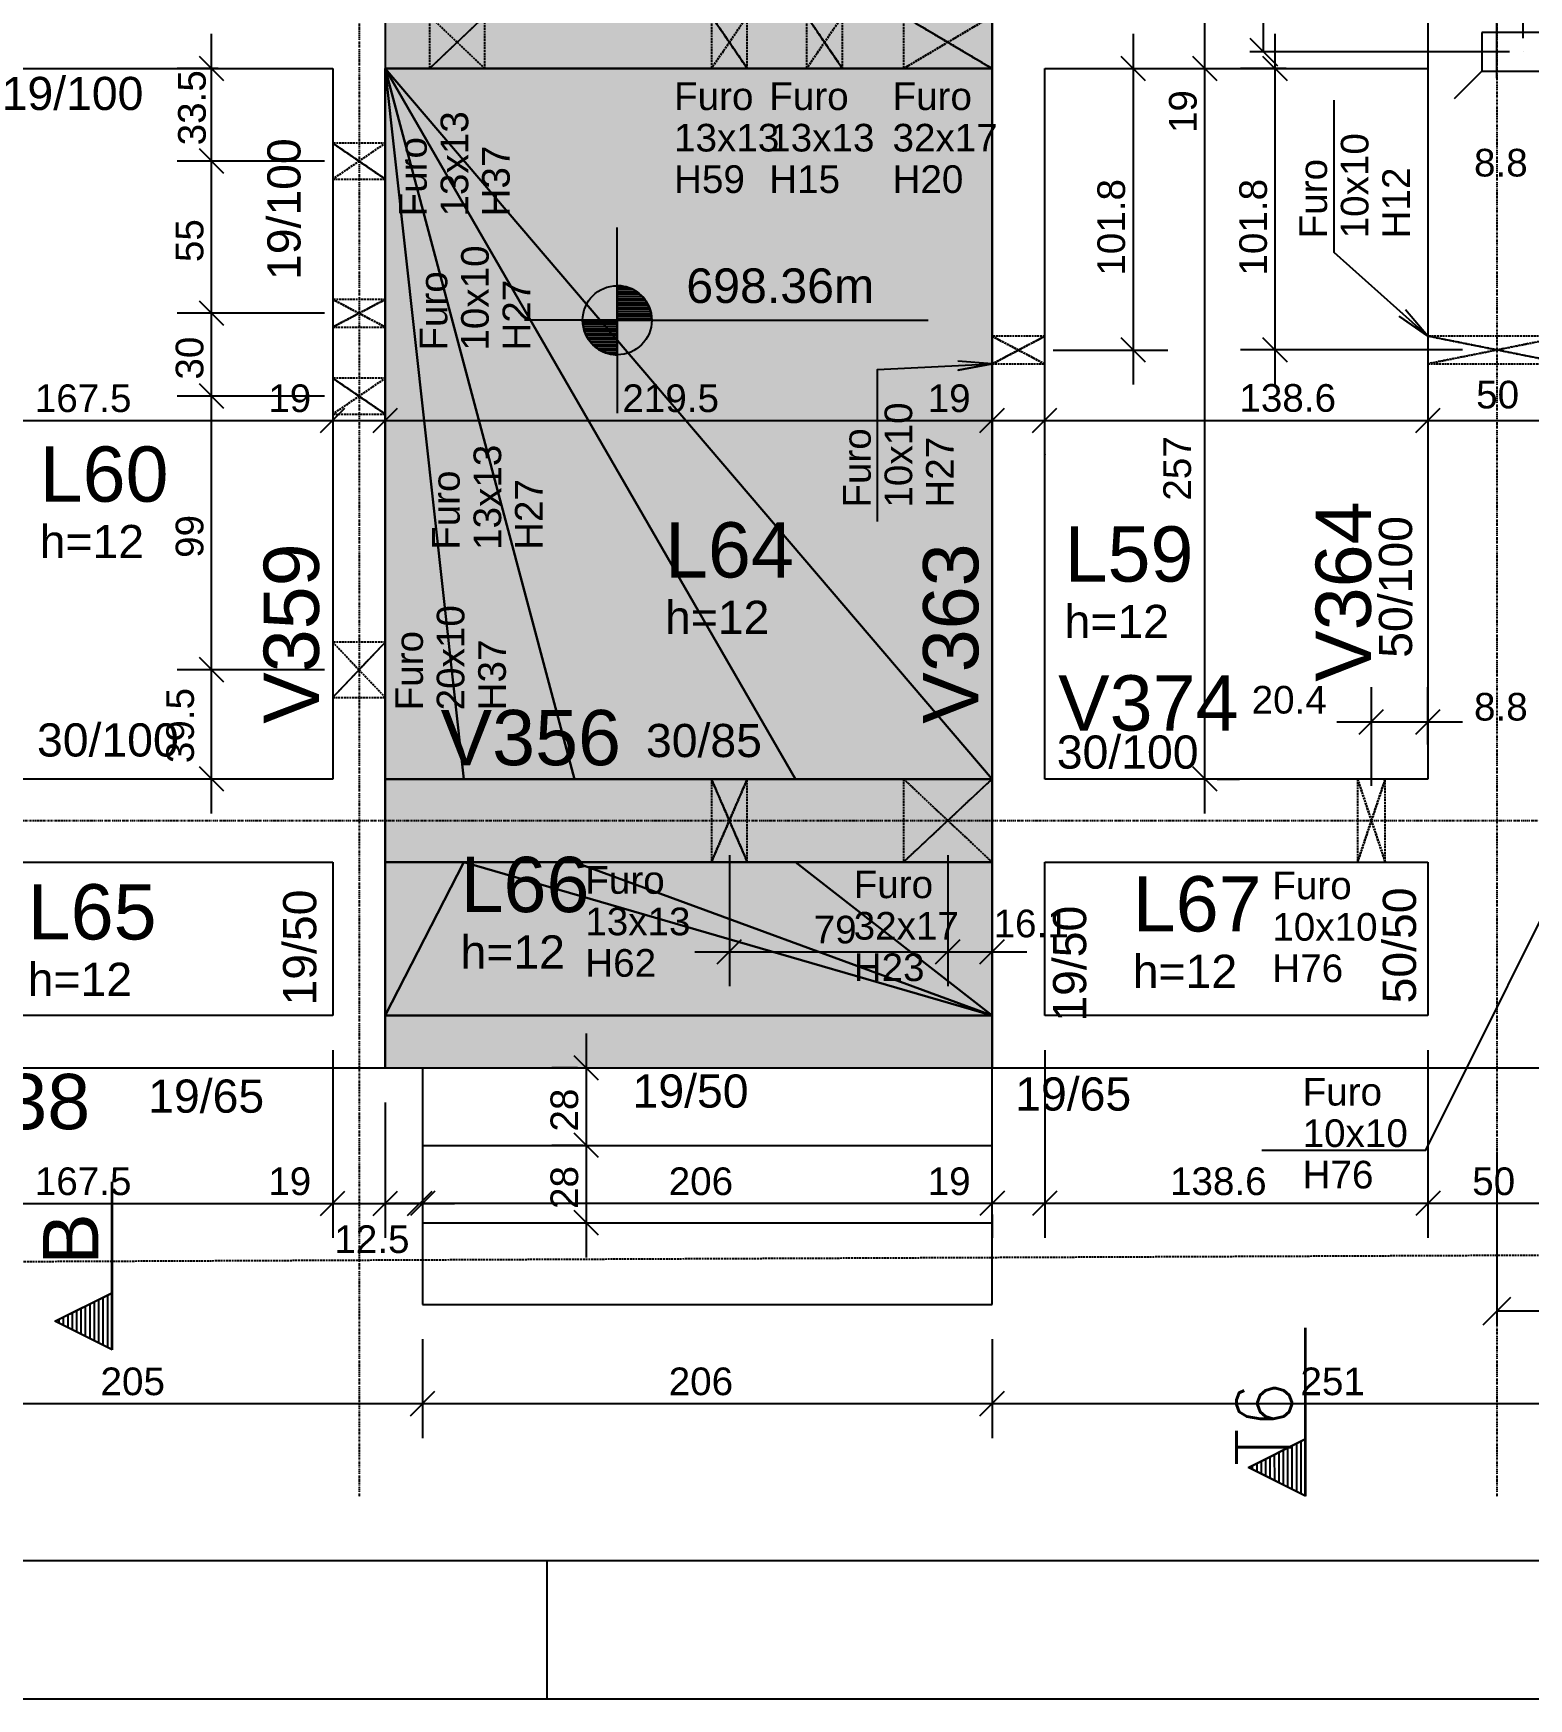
# Model space of a CAD drawing. Extents: x 37185 to 43130, y -8135 to -3930.
# Drawn here: x 39244 to 39785, y -8135 to -7533 of the extents above; entities that cross this region are included whole.
import ezdxf

# ---------------------------------------------------------------- set-up
doc = ezdxf.new("R2010")
doc.units = 0
doc.header["$MEASUREMENT"] = 0
doc.linetypes.add('ESTILO_TQS_0001', pattern=[1, 0.7, -0.3])
doc.linetypes.add('ESTILO_TQS_0004', pattern=[1.12, 0.5, -0.2, 0.01, -0.2, 0.01, -0.2])
doc.layers.get('0').update_dxf_attribs({"linetype": 'CONTINUOUS'})
doc.layers.get('Defpoints').update_dxf_attribs({"linetype": 'CONTINUOUS'})
for name, color, linetype in [('221', 11, 'CONTINUOUS'), ('37', 4, 'CONTINUOUS'), ('38', 190, 'CONTINUOUS'), ('41', 190, 'CONTINUOUS'), ('42', 3, 'CONTINUOUS'), ('44', 3, 'CONTINUOUS'), ('45', 2, 'CONTINUOUS'), ('47', 2, 'CONTINUOUS'), ('53', 242, 'CONTINUOUS'), ('54', 242, 'CONTINUOUS'), ('55', 12, 'CONTINUOUS'), ('60', 253, 'CONTINUOUS'), ('68', 4, 'CONTINUOUS'), ('70', 160, 'CONTINUOUS'), ('75', 9, 'CONTINUOUS'), ('79', 12, 'CONTINUOUS'), ('80', 6, 'CONTINUOUS'), ('82', 252, 'CONTINUOUS'), ('95', 7, 'CONTINUOUS')]:
    doc.layers.add(name, color=color, linetype=linetype)
doc.styles.add('Arial_2mm 1-50', font='arial.ttf', dxfattribs={"height": 9.835329})
doc.styles.get("Standard").update_dxf_attribs({"font": 'ROMANS.SHX'})
doc.styles.add('TQS_ARIAL', font='arial.ttf')
doc.dimstyles.new('Diagonal 2mm 1-50', dxfattribs={"dimscale": 30.48, "dimtxt": 9.8353, "dimasz": 0.328084, "dimexe": 0.164042, "dimexo": 0.164042, "dimgap": 0.04101, "dimtad": 1, "dimdec": 1, "dimdsep": 46, "dimtxsty": 'Arial_2mm 1-50', "dimblk1": 'OBLIQUE', "dimblk2": 'OBLIQUE', "dimsah": 1, "dimcen": 0.09, "dimadec": 8, "dimazin": 0, "dimtfac": 1, "dimtdec": 8, "dimtmove": 1, "dimatfit": 0, "dimfxl": 1, "dimtvp": 1, "dimtfillclr": 256, "dimtolj": 1, "dimtzin": 0, "dimarcsym": 2})

# ---------------------------------------------------------------- blocks, each defined once
blk = doc.blocks.new('_Oblique')
at = {"color": 0, "linetype": 'ByBlock', "lineweight": -2}
blk.add_line((-0.5, -0.5), (0.5, 0.5), dxfattribs=at)
blk = doc.blocks.new('*D163')
at = {"layer": '55', "color": 0, "linetype": 'Continuous', "lineweight": -2}
for p, q in [((39848.51, -7897.24), (39848.51, -8000.24)), ((39773.01, -7938.31), (39773.01, -8000.24)), ((39848.51, -7995.24), (39773.01, -7995.24))]:
    blk.add_line(p, q, dxfattribs=at)
at = {"layer": 'Defpoints', "color": 0, "linetype": 'Continuous'}
for p in [(39848.51, -7892.24), (39773.01, -7933.31), (39773.01, -7995.24)]:
    blk.add_point(p, dxfattribs=at)
at = {"layer": '55', "color": 0, "linetype": 'Continuous', "lineweight": -2, "xscale": 10, "yscale": 10, "zscale": 10, "rotation": 180}
blk.add_blockref('_Oblique', (39773.01, -7995.24), dxfattribs=at)
at = {"layer": '55', "color": 0, "linetype": 'Continuous', "lineweight": -2, "xscale": 10, "yscale": 10, "zscale": 10}
blk.add_blockref('_Oblique', (39848.51, -7995.24), dxfattribs=at)
at = {"layer": '55', "color": 0, "linetype": 'Continuous', "insert": (39810.76, -7988.99), "char_height": 9.835, "attachment_point": 5, "style": 'Arial_2mm 1-50'}
blk.add_mtext('\\A1;75.5', dxfattribs=at)
blk = doc.blocks.new('*D167')
at = {"layer": '55', "color": 0, "linetype": 'Continuous', "lineweight": -2}
for p, q in [((39781.38, -7498.91), (39777.81, -7510.81)), ((39801.78, -7498.91), (39781.38, -7498.91)), ((39773.01, -7510.81), (39763.01, -7510.81)), ((39773.01, -7549.21), (39773.01, -7505.81)), ((39782.61, -7510.81), (39773.01, -7510.81)), ((39782.61, -7534.74), (39782.61, -7505.81)), ((39782.61, -7510.81), (39792.61, -7510.81))]:
    blk.add_line(p, q, dxfattribs=at)
at = {"layer": 'Defpoints', "color": 0, "linetype": 'Continuous'}
for p in [(39773.01, -7510.81), (39782.61, -7539.74), (39773.01, -7554.21)]:
    blk.add_point(p, dxfattribs=at)
at = {"layer": '55', "color": 0, "linetype": 'Continuous', "lineweight": -2, "xscale": 10, "yscale": 10, "zscale": 10}
blk.add_blockref('_Oblique', (39773.01, -7510.81), dxfattribs=at)
at = {"layer": '55', "color": 0, "linetype": 'Continuous', "lineweight": -2, "xscale": 10, "yscale": 10, "zscale": 10, "rotation": 180}
blk.add_blockref('_Oblique', (39782.61, -7510.81), dxfattribs=at)
at = {"layer": '55', "color": 0, "linetype": 'Continuous', "insert": (39791.58, -7492.64), "char_height": 9.835, "attachment_point": 5, "style": 'Arial_2mm 1-50'}
blk.add_mtext('\\A1;9.6', dxfattribs=at)
blk = doc.blocks.new('*D168')
at = {"layer": '55', "color": 0, "linetype": 'Continuous', "lineweight": -2}
for p, q in [((39694.32, -7210.74), (39683.67, -7210.74)), ((39688.67, -7539.74), (39688.67, -7210.74)), ((39777.61, -7539.74), (39683.67, -7539.74))]:
    blk.add_line(p, q, dxfattribs=at)
at = {"layer": 'Defpoints', "color": 0, "linetype": 'Continuous'}
for p in [(39688.67, -7210.74), (39699.32, -7210.74), (39782.61, -7539.74)]:
    blk.add_point(p, dxfattribs=at)
at = {"layer": '55', "color": 0, "linetype": 'Continuous', "lineweight": -2, "xscale": 10, "yscale": 10, "zscale": 10}
for p, rotation in [((39688.67, -7210.74), 90), ((39688.67, -7539.74), 270)]:
    blk.add_blockref('_Oblique', p, dxfattribs=dict(at, rotation=rotation))
at = {"layer": '55', "color": 0, "linetype": 'Continuous', "insert": (39682.39, -7375.24), "char_height": 9.835, "attachment_point": 5, "rotation": 90, "style": 'Arial_2mm 1-50'}
blk.add_mtext('\\A1;329', dxfattribs=at)
blk = doc.blocks.new('_CORTEA')
for p, q in [((-1.215955, 0), (-1.008539, 0.414832)), ((-1.213134, 0.001738), (-1.008539, 0.41093)), ((-1.022543, 0.382922), (-0.994535, 0.382922)), ((-1.008539, 0.414832), (-0.801992, 0.001738)), ((-1.008539, 0.410929), (-0.803943, 0.001739)), ((-1.086361, 0.255281), (-0.930716, 0.255281)), ((-1.070407, 0.287191), (-0.946671, 0.287191)), ((-1.054453, 0.319101), (-0.962626, 0.319101)), ((-1.038497, 0.351012), (-0.978581, 0.351012)), ((-1.150182, 0.12764), (-0.866895, 0.12764)), ((-1.134225, 0.159551), (-0.882851, 0.159551)), ((-1.11827, 0.191461), (-0.898806, 0.191461)), ((-1.102411, 0.223182), (-0.91476, 0.223369)), ((0, 0), (-1.215955, 0)), ((-1.213134, 0.001739), (0, 0.001739)), ((-1.198048, 0.03191), (-0.819029, 0.03191)), ((-1.182092, 0.06382), (-0.834984, 0.06382)), ((-1.166137, 0.09573), (-0.85094, 0.09573))]:
    blk.add_line(p, q)
at = {"layer": '79'}
blk.add_lwpolyline([(-1.213134, 0.001739), (-1.008539, 0.410929), (-0.803943, 0.001739), (-1.213134, 0.001739)], dxfattribs=at)
blk = doc.blocks.new('CTR_PARC')
at = {"layer": '221', "color": 12, "xscale": 50, "yscale": 50, "rotation": 90}
blk.add_blockref('_CORTEA', (49915.87, -7190.32), dxfattribs=at)
at = {"layer": '221', "color": 12}
blk.add_text('T6', height=20, rotation=90, dxfattribs=at).set_placement((49910.87, -7240.32))

msp = doc.modelspace()

# ---------------------------------------------------------------- linework, layer by layer
at = {"layer": '37', "linetype": 'Continuous'}
for points in [[(39590.51264, -7526.73831), (39590.51264, -7832.73681)], [(39748.11264, -7526.73831), (39748.11264, -7545.73831)], [(39184.51264, -7545.73831), (39352.01264, -7545.73831)], [(39352.01264, -7545.73831), (39352.01264, -7802.73681)], [(39371.01264, -7832.73681), (39371.01264, -7545.73831)], [(39371.01264, -7545.73831), (39590.51264, -7545.73831)], [(39609.51264, -7545.73831), (39748.11264, -7545.73831)], [(39609.51264, -7802.73681), (39609.51264, -7545.73831)], [(39748.11264, -7545.73831), (39748.11264, -7557.73831)], [(39748.11264, -7557.73831), (39748.11264, -7802.73681)], [(39279.42559, -7802.73681), (39239.42559, -7802.73681)], [(39319.42559, -7802.73681), (39279.42559, -7802.73681)], [(39352.01264, -7802.73681), (39319.42559, -7802.73681)], [(39399.42559, -7802.73681), (39371.01264, -7802.73681)], [(39439.42559, -7802.73681), (39399.42559, -7802.73681)], [(39519.42559, -7802.73681), (39439.42559, -7802.73681)], [(39590.51264, -7802.73681), (39519.42559, -7802.73681)], [(39639.42559, -7802.73681), (39609.51264, -7802.73681)], [(39679.42559, -7802.73681), (39639.42559, -7802.73681)], [(39748.11264, -7802.73681), (39679.42559, -7802.73681)], [(39239.42559, -7832.73681), (39279.42559, -7832.73681)], [(39279.42559, -7832.73681), (39319.42559, -7832.73681)], [(39319.42559, -7832.73681), (39352.01264, -7832.73681)], [(39352.01264, -7832.73681), (39352.01264, -7888.23831)], [(39371.01264, -7907.23831), (39371.01264, -7832.73681)], [(39371.01264, -7832.73681), (39399.42559, -7832.73681)], [(39399.42559, -7832.73681), (39439.42559, -7832.73681)], [(39439.42559, -7832.73681), (39519.42559, -7832.73681)], [(39519.42559, -7832.73681), (39590.51264, -7832.73681)], [(39590.51264, -7832.73681), (39590.51264, -7907.23826)], [(39609.51264, -7888.23831), (39609.51264, -7832.73681)], [(39609.51264, -7832.73681), (39639.42559, -7832.73681)], [(39639.42559, -7832.73681), (39679.42559, -7832.73681)], [(39679.42559, -7832.73681), (39748.11264, -7832.73681)], [(39748.11264, -7832.73681), (39748.11264, -7888.23831)], [(39352.01264, -7888.23831), (39184.51264, -7888.23831)], [(39590.51264, -7888.23831), (39371.01264, -7888.23831)], [(39748.11264, -7888.23831), (39609.51264, -7888.23831)], [(39179.51264, -7907.23831), (39361.51264, -7907.23831)], [(39361.51264, -7907.23831), (39600.01264, -7907.23831)], [(39600.01264, -7907.23831), (39773.11264, -7907.23831)], [(39773.11264, -7907.23831), (39841.51264, -7907.23831)]]:
    msp.add_lwpolyline(points, dxfattribs=at)
at = {"layer": '38', "linetype": 'Continuous'}
msp.add_lwpolyline([(39767.61264, -7532.73831), (39767.61264, -7546.73831), (39797.61264, -7546.73831), (39797.61264, -7532.73831), (39767.61264, -7532.73831)], dxfattribs=at)
at = {"layer": '41', "linetype": 'Continuous'}
msp.add_line((39767.61264, -7546.73831), (39757.61264, -7556.73831), dxfattribs=at)
at = {"layer": '53', "linetype": 'ESTILO_TQS_0001'}
for points in [[(39397.01264, -7536.23831), (39387.01264, -7545.73831), (39407.01264, -7545.73831), (39397.01264, -7536.23831), (39407.01264, -7545.73831), (39407.01264, -7526.73831), (39397.01264, -7536.23831), (39407.01264, -7526.73831), (39387.01264, -7526.73831), (39397.01264, -7536.23831), (39387.01264, -7526.73831), (39387.01264, -7545.73831), (39397.01264, -7536.23831)], [(39495.45199, -7536.23831), (39488.95199, -7545.73831), (39501.95199, -7545.73831), (39495.45199, -7536.23831), (39501.95199, -7545.73831), (39501.95199, -7526.73831), (39495.45199, -7536.23831), (39501.95199, -7526.73831), (39488.95199, -7526.73831), (39495.45199, -7536.23831), (39488.95199, -7526.73831), (39488.95199, -7545.73831), (39495.45199, -7536.23831)], [(39529.87589, -7536.23831), (39523.37589, -7545.73831), (39536.37589, -7545.73831), (39529.87589, -7536.23831), (39536.37589, -7545.73831), (39536.37589, -7526.73831), (39529.87589, -7536.23831), (39536.37589, -7526.73831), (39523.37589, -7526.73831), (39529.87589, -7536.23831), (39523.37589, -7526.73831), (39523.37589, -7545.73831), (39529.87589, -7536.23831)], [(39574.46334, -7536.23831), (39558.46334, -7545.73831), (39590.46334, -7545.73831), (39574.46334, -7536.23831), (39590.46334, -7545.73831), (39590.46334, -7526.73831), (39574.46334, -7536.23831), (39590.46334, -7526.73831), (39558.46334, -7526.73831), (39574.46334, -7536.23831), (39558.46334, -7526.73831), (39558.46334, -7545.73831), (39574.46334, -7536.23831)], [(39361.51264, -7579.23881), (39371.01264, -7585.73881), (39371.01264, -7572.73881), (39361.51264, -7579.23881), (39371.01264, -7572.73881), (39352.01264, -7572.73881), (39361.51264, -7579.23881), (39352.01264, -7572.73881), (39352.01264, -7585.73881), (39361.51264, -7579.23881), (39352.01264, -7585.73881), (39371.01264, -7585.73881), (39361.51264, -7579.23881)], [(39361.51264, -7634.25656), (39371.01264, -7639.25656), (39371.01264, -7629.25656), (39361.51264, -7634.25656), (39371.01264, -7629.25656), (39352.01264, -7629.25656), (39361.51264, -7634.25656), (39352.01264, -7629.25656), (39352.01264, -7639.25656), (39361.51264, -7634.25656), (39352.01264, -7639.25656), (39371.01264, -7639.25656), (39361.51264, -7634.25656)], [(39600.01264, -7647.57506), (39609.51264, -7652.57506), (39609.51264, -7642.57506), (39600.01264, -7647.57506), (39609.51264, -7642.57506), (39590.51264, -7642.57506), (39600.01264, -7647.57506), (39590.51264, -7642.57506), (39590.51264, -7652.57506), (39600.01264, -7647.57506), (39590.51264, -7652.57506), (39609.51264, -7652.57506), (39600.01264, -7647.57506)], [(39773.11264, -7647.50141), (39798.11264, -7652.50141), (39798.11264, -7642.50141), (39773.11264, -7647.50141), (39798.11264, -7642.50141), (39748.11264, -7642.50141), (39773.11264, -7647.50141), (39748.11264, -7642.50141), (39748.11264, -7652.50141), (39773.11264, -7647.50141), (39748.11264, -7652.50141), (39798.11264, -7652.50141), (39773.11264, -7647.50141)], [(39361.51264, -7664.23996), (39371.01264, -7670.73996), (39371.01264, -7657.73996), (39361.51264, -7664.23996), (39371.01264, -7657.73996), (39352.01264, -7657.73996), (39361.51264, -7664.23996), (39352.01264, -7657.73996), (39352.01264, -7670.73996), (39361.51264, -7664.23996), (39352.01264, -7670.73996), (39371.01264, -7670.73996), (39361.51264, -7664.23996)], [(39361.51264, -7763.23836), (39371.01264, -7773.23836), (39371.01264, -7753.23836), (39361.51264, -7763.23836), (39371.01264, -7753.23836), (39352.01264, -7753.23836), (39361.51264, -7763.23836), (39352.01264, -7753.23836), (39352.01264, -7773.23836), (39361.51264, -7763.23836), (39352.01264, -7773.23836), (39371.01264, -7773.23836), (39361.51264, -7763.23836)], [(39495.45199, -7817.73681), (39488.95199, -7832.73681), (39501.95199, -7832.73681), (39495.45199, -7817.73681), (39501.95199, -7832.73681), (39501.95199, -7802.73681), (39495.45199, -7817.73681), (39501.95199, -7802.73681), (39488.95199, -7802.73681), (39495.45199, -7817.73681), (39488.95199, -7802.73681), (39488.95199, -7832.73681), (39495.45199, -7817.73681)], [(39574.45879, -7817.73681), (39558.45879, -7832.73681), (39590.45879, -7832.73681), (39574.45879, -7817.73681), (39590.45879, -7832.73681), (39590.45879, -7802.73681), (39574.45879, -7817.73681), (39590.45879, -7802.73681), (39558.45879, -7802.73681), (39574.45879, -7817.73681), (39558.45879, -7802.73681), (39558.45879, -7832.73681), (39574.45879, -7817.73681)], [(39727.67889, -7817.73681), (39722.67889, -7832.73681), (39732.67889, -7832.73681), (39727.67889, -7817.73681), (39732.67889, -7832.73681), (39732.67889, -7802.73681), (39727.67889, -7817.73681), (39732.67889, -7802.73681), (39722.67889, -7802.73681), (39727.67889, -7817.73681), (39722.67889, -7802.73681), (39722.67889, -7832.73681), (39727.67889, -7817.73681)]]:
    msp.add_lwpolyline(points, dxfattribs=at)
at = {"layer": '55', "linetype": 'Continuous'}
for p, q in [((39454.89444, -7636.78136), (39454.89444, -7603.22281)), ((39454.89444, -7624.28136), (39454.89444, -7649.28136)), ((39454.89444, -7624.88871), (39458.72709, -7624.88871)), ((39454.89444, -7625.68156), (39460.62864, -7625.68156)), ((39454.89444, -7626.47441), (39461.95954, -7626.47441)), ((39454.89444, -7627.26726), (39463.00194, -7627.26726)), ((39454.89444, -7628.06006), (39463.84324, -7628.06006)), ((39454.89444, -7628.85291), (39464.54944, -7628.85291)), ((39454.89444, -7629.64576), (39465.15764, -7629.64576)), ((39454.89444, -7630.43861), (39465.66564, -7630.43861)), ((39454.89444, -7631.23146), (39466.09479, -7631.23146)), ((39454.89444, -7632.02431), (39466.45389, -7632.02431)), ((39454.89444, -7636.78136), (39421.33584, -7636.78136)), ((39454.89439, -7637.57416), (39442.39439, -7637.57416)), ((39442.39444, -7636.78136), (39467.39444, -7636.78136)), ((39454.89444, -7632.81716), (39466.74919, -7632.81716)), ((39454.89444, -7633.60996), (39466.98544, -7633.60996)), ((39454.89444, -7634.40281), (39467.16604, -7634.40281)), ((39454.89444, -7635.19566), (39467.29344, -7635.19566)), ((39454.89444, -7635.98851), (39467.36864, -7635.98851)), ((39454.89444, -7636.78136), (39567.39444, -7636.78136)), ((39454.89444, -7636.78136), (39454.89444, -7670.33996)), ((39454.89439, -7638.36701), (39442.49539, -7638.36701)), ((39454.89439, -7639.15986), (39442.62274, -7639.15986)), ((39454.89439, -7639.95271), (39442.80339, -7639.95271)), ((39454.89439, -7640.74551), (39443.03964, -7640.74551)), ((39454.89439, -7641.53841), (39443.33494, -7641.53841)), ((39454.89439, -7642.33121), (39443.69399, -7642.33121)), ((39454.89439, -7643.12406), (39444.12314, -7643.12406)), ((39454.89439, -7643.91691), (39444.63119, -7643.91691)), ((39454.89439, -7644.70976), (39445.23054, -7644.70976)), ((39454.89439, -7645.50256), (39445.93954, -7645.50256)), ((39454.89439, -7646.29546), (39446.78689, -7646.29546)), ((39454.89439, -7647.08826), (39447.82214, -7647.08826)), ((39454.89439, -7647.88111), (39449.14594, -7647.88111)), ((39454.89439, -7648.67396), (39451.04529, -7648.67396))]:
    msp.add_line(p, q, dxfattribs=at)
msp.add_circle((39454.89444, -7636.78136), 12.5, dxfattribs=at)
at = {"layer": '60', "linetype": 'Continuous'}
for points in [[(39371.01264, -7545.73831), (39590.51264, -7545.73831), (39590.51264, -7526.73831), (39371.01264, -7526.73831), (39371.01264, -7545.73831)], [(39371.01264, -7545.73831), (39371.01264, -7802.73681), (39399.42559, -7802.73681), (39371.01264, -7545.73831)], [(39371.01264, -7545.73831), (39399.42559, -7802.73681), (39439.42559, -7802.73681), (39371.01264, -7545.73831)], [(39371.01264, -7545.73831), (39439.42559, -7802.73681), (39519.42559, -7802.73681), (39371.01264, -7545.73831)], [(39371.01264, -7545.73831), (39519.42559, -7802.73681), (39590.51264, -7802.73681), (39371.01264, -7545.73831)], [(39371.01264, -7545.73831), (39590.51264, -7802.73681), (39590.51264, -7545.73831), (39371.01264, -7545.73831)], [(39371.01264, -7545.73831), (39590.51264, -7545.73831), (39371.01264, -7545.73831)], [(39371.01264, -7802.73681), (39371.01264, -7832.73681), (39590.45879, -7832.73681), (39590.51264, -7802.73681), (39371.01264, -7802.73681)], [(39590.51264, -7888.23831), (39399.42559, -7832.73681), (39371.01264, -7888.23831), (39590.51264, -7888.23831)], [(39371.01264, -7888.23831), (39399.42559, -7832.73681), (39371.01264, -7832.73681), (39371.01264, -7888.23831)], [(39590.51264, -7888.23831), (39439.42559, -7832.73681), (39399.42559, -7832.73681), (39590.51264, -7888.23831)], [(39590.51264, -7888.23831), (39519.42559, -7832.73681), (39439.42559, -7832.73681), (39590.51264, -7888.23831)], [(39590.51264, -7888.23831), (39590.51264, -7832.73681), (39519.42559, -7832.73681), (39590.51264, -7888.23831)], [(39371.01264, -7907.23831), (39590.51264, -7907.23831), (39590.51264, -7888.23831), (39371.01264, -7888.23831), (39371.01264, -7907.23831)]]:
    msp.add_lwpolyline(points, dxfattribs=at)
for points in [[(39371.01264, -7545.73831), (39590.51264, -7545.73831), (39590.51264, -7526.73831)], [(39371.01264, -7545.73831), (39590.51264, -7526.73831), (39371.01264, -7526.73831)], [(39371.01264, -7545.73831), (39371.01264, -7526.73831), (39371.01264, -7545.73831)], [(39371.01264, -7545.73831), (39371.01264, -7802.73681), (39399.42559, -7802.73681)], [(39371.01264, -7545.73831), (39399.42559, -7802.73681), (39371.01264, -7545.73831)], [(39371.01264, -7545.73831), (39399.42559, -7802.73681), (39439.42559, -7802.73681)], [(39371.01264, -7545.73831), (39439.42559, -7802.73681), (39371.01264, -7545.73831)], [(39371.01264, -7545.73831), (39439.42559, -7802.73681), (39519.42559, -7802.73681)], [(39371.01264, -7545.73831), (39519.42559, -7802.73681), (39371.01264, -7545.73831)], [(39371.01264, -7545.73831), (39519.42559, -7802.73681), (39590.51264, -7802.73681)], [(39371.01264, -7545.73831), (39590.51264, -7802.73681), (39371.01264, -7545.73831)], [(39371.01264, -7545.73831), (39590.51264, -7802.73681), (39590.51264, -7545.73831)], [(39371.01264, -7545.73831), (39590.51264, -7545.73831), (39371.01264, -7545.73831)], [(39371.01264, -7802.73681), (39371.01264, -7832.73681), (39590.45879, -7832.73681)], [(39371.01264, -7802.73681), (39590.45879, -7832.73681), (39590.51264, -7802.73681)], [(39371.01264, -7802.73681), (39590.51264, -7802.73681), (39371.01264, -7802.73681)], [(39590.51264, -7888.23831), (39399.42559, -7832.73681), (39371.01264, -7888.23831)], [(39371.01264, -7888.23831), (39399.42559, -7832.73681), (39371.01264, -7832.73681)], [(39371.01264, -7888.23831), (39371.01264, -7832.73681), (39371.01264, -7888.23831)], [(39590.51264, -7888.23831), (39439.42559, -7832.73681), (39399.42559, -7832.73681)], [(39590.51264, -7888.23831), (39399.42559, -7832.73681), (39590.51264, -7888.23831)], [(39590.51264, -7888.23831), (39519.42559, -7832.73681), (39439.42559, -7832.73681)], [(39590.51264, -7888.23831), (39439.42559, -7832.73681), (39590.51264, -7888.23831)], [(39590.51264, -7888.23831), (39590.51264, -7832.73681), (39519.42559, -7832.73681)], [(39590.51264, -7888.23831), (39519.42559, -7832.73681), (39590.51264, -7888.23831)], [(39371.01264, -7907.23831), (39590.51264, -7907.23831), (39590.51264, -7888.23831)], [(39371.01264, -7907.23831), (39590.51264, -7888.23831), (39371.01264, -7888.23831)], [(39371.01264, -7907.23831), (39371.01264, -7888.23831), (39371.01264, -7907.23831)], [(39590.51264, -7888.23831), (39371.01264, -7888.23831), (39590.51264, -7888.23831)]]:
    msp.add_solid(points, dxfattribs=at)
at = {"layer": '68', "color": 12, "linetype": 'ESTILO_TQS_0001'}
msp.add_lwpolyline([(37530.05069, -4249.00666), (40530.67009, -4723.98931), (40512.14434, -7971.93931), (37508.76839, -7984.70311), (37530.05069, -4249.00666)], dxfattribs=at)
at = {"layer": '70', "linetype": 'ESTILO_TQS_0004'}
for p, q in [((39361.51264, -4162.63791), (39361.51264, -8062.34486)), ((39773.01264, -4162.63791), (39773.01264, -8062.34486)), ((37414.54729, -7817.73361), (40631.05859, -7817.73361))]:
    msp.add_line(p, q, dxfattribs=at)
at = {"layer": '75', "linetype": 'Continuous'}
for p, q in [((39667.46329, -7539.23831), (39667.46329, -7269.73831)), ((39590.51264, -7542.98691), (39590.51264, -7470.07761)), ((39667.46329, -7558.23831), (39667.46329, -7514.23831)), ((39308.20884, -7591.73881), (39308.20884, -7533.23831)), ((39641.56264, -7660.07506), (39641.56264, -7533.23831)), ((39667.46329, -7815.23681), (39667.46329, -7533.23831)), ((39692.87619, -7660.00141), (39692.87619, -7533.23831)), ((39312.62824, -7550.15776), (39303.78944, -7541.31891)), ((39397.01264, -7536.23831), (39397.01264, -7536.23831)), ((39495.45199, -7536.23831), (39495.45199, -7536.23831)), ((39529.87589, -7536.23831), (39529.87589, -7536.23831)), ((39529.87589, -7536.23831), (39529.87589, -7536.23831)), ((39574.46334, -7536.23831), (39574.46334, -7536.23831)), ((39574.46334, -7536.23831), (39574.46334, -7536.23831)), ((39645.98204, -7550.15776), (39637.14324, -7541.31891)), ((39671.88274, -7550.15776), (39663.04389, -7541.31891)), ((39671.88274, -7550.15776), (39663.04389, -7541.31891)), ((39697.29559, -7550.15776), (39688.45674, -7541.31891)), ((39310.59559, -7545.73831), (39295.70884, -7545.73831)), ((39323.09559, -7545.73831), (39323.09559, -7545.73831)), ((39622.91049, -7545.73831), (39622.91049, -7545.73831)), ((39635.41049, -7545.73831), (39654.06264, -7545.73831)), ((39665.28574, -7545.73831), (39665.28574, -7545.73831)), ((39665.28574, -7545.73831), (39665.28574, -7545.73831)), ((39677.78574, -7545.73831), (39679.96329, -7545.73831)), ((39677.78574, -7545.73831), (39679.96329, -7545.73831)), ((39696.88139, -7545.73831), (39680.37619, -7545.73831)), ((39709.38139, -7545.73831), (39709.38139, -7545.73831)), ((39590.51264, -7555.48691), (39590.51264, -7555.48691)), ((39308.20884, -7646.75656), (39308.20884, -7566.73881)), ((39312.62824, -7583.65821), (39303.78944, -7574.81936)), ((39312.62824, -7583.65821), (39303.78944, -7574.81936)), ((39349.01264, -7579.23881), (39295.70884, -7579.23881)), ((39349.01264, -7579.23881), (39295.70884, -7579.23881)), ((39361.51264, -7579.23881), (39361.51264, -7579.23881)), ((39361.51264, -7579.23881), (39361.51264, -7579.23881)), ((39308.20884, -7676.73996), (39308.20884, -7621.75656)), ((39312.62824, -7638.67601), (39303.78944, -7629.83716)), ((39312.62824, -7638.67601), (39303.78944, -7629.83716)), ((39349.01264, -7634.25656), (39295.70884, -7634.25656)), ((39349.01264, -7634.25656), (39295.70884, -7634.25656)), ((39361.51264, -7634.25656), (39361.51264, -7634.25656)), ((39361.51264, -7634.25656), (39361.51264, -7634.25656)), ((39645.98204, -7651.99446), (39637.14324, -7643.15566)), ((39697.29559, -7651.92081), (39688.45674, -7643.08201)), ((39600.01264, -7647.57506), (39600.01264, -7647.57506)), ((39612.51264, -7647.57506), (39654.06264, -7647.57506)), ((39760.61264, -7647.50141), (39680.37619, -7647.50141)), ((39773.11264, -7647.50141), (39773.11264, -7647.50141)), ((39308.20884, -7775.73836), (39308.20884, -7651.73996)), ((39312.62824, -7668.65936), (39303.78944, -7659.82051)), ((39312.62824, -7668.65936), (39303.78944, -7659.82051)), ((39349.01264, -7664.23996), (39295.70884, -7664.23996)), ((39349.01264, -7664.23996), (39295.70884, -7664.23996)), ((39361.51264, -7664.23996), (39361.51264, -7664.23996)), ((39361.51264, -7664.23996), (39361.51264, -7664.23996)), ((39172.01264, -7672.98001), (39364.51264, -7672.98001)), ((39339.51264, -7672.98001), (39383.51264, -7672.98001)), ((39347.59324, -7677.39941), (39356.43209, -7668.56056)), ((39347.59324, -7677.39941), (39356.43209, -7668.56056)), ((39352.01264, -7672.88796), (39352.01264, -7672.88796)), ((39352.01264, -7672.88796), (39352.01264, -7672.88796)), ((39358.51264, -7672.98001), (39603.01264, -7672.98001)), ((39366.59324, -7677.39941), (39375.43209, -7668.56056)), ((39366.59324, -7677.39941), (39375.43209, -7668.56056)), ((39371.01264, -7672.88796), (39371.01264, -7672.88796)), ((39371.01264, -7672.88796), (39371.01264, -7672.88796)), ((39578.01264, -7672.98001), (39622.01264, -7672.98001)), ((39586.09324, -7677.39941), (39594.93209, -7668.56056)), ((39586.09324, -7677.39941), (39594.93209, -7668.56056)), ((39590.51264, -7672.88796), (39590.51264, -7672.88796)), ((39590.51264, -7672.88796), (39590.51264, -7672.88796)), ((39597.01264, -7672.98001), (39760.61264, -7672.98001)), ((39605.09324, -7677.39941), (39613.93209, -7668.56056)), ((39605.09324, -7677.39941), (39613.93209, -7668.56056)), ((39609.51264, -7672.88796), (39609.51264, -7672.88796)), ((39609.51264, -7672.88796), (39609.51264, -7672.88796)), ((39735.61264, -7672.98001), (39810.61264, -7672.98001)), ((39743.69324, -7677.39941), (39752.53209, -7668.56056)), ((39743.69324, -7677.39941), (39752.53209, -7668.56056)), ((39748.11264, -7672.88796), (39748.11264, -7672.88796)), ((39748.11264, -7672.88796), (39748.11264, -7672.88796)), ((39352.01264, -7685.38796), (39352.01264, -7685.48001)), ((39352.01264, -7685.38796), (39352.01264, -7685.48001)), ((39371.01264, -7685.38796), (39371.01264, -7685.48001)), ((39371.01264, -7685.38796), (39371.01264, -7685.48001)), ((39590.51264, -7685.38796), (39590.51264, -7685.48001)), ((39590.51264, -7685.38796), (39590.51264, -7685.48001)), ((39609.51264, -7685.38796), (39609.51264, -7685.48001)), ((39609.51264, -7685.38796), (39609.51264, -7685.48001)), ((39748.11264, -7685.38796), (39748.11264, -7685.48001)), ((39748.11264, -7685.38796), (39748.11264, -7685.48001)), ((39308.20884, -7815.23681), (39308.20884, -7750.73836)), ((39349.01264, -7763.23836), (39295.70884, -7763.23836)), ((39349.01264, -7763.23836), (39295.70884, -7763.23836)), ((39312.62824, -7767.65776), (39303.78944, -7758.81896)), ((39312.62824, -7767.65776), (39303.78944, -7758.81896)), ((39361.51264, -7763.23836), (39361.51264, -7763.23836)), ((39361.51264, -7763.23836), (39361.51264, -7763.23836)), ((39727.67784, -7805.23361), (39727.67784, -7769.53636)), ((39748.11264, -7790.23681), (39748.11264, -7769.53636)), ((39715.17784, -7782.03636), (39760.61264, -7782.03636)), ((39723.25839, -7786.45576), (39732.09724, -7777.61691)), ((39743.69324, -7786.45576), (39752.53209, -7777.61691)), ((39312.62824, -7807.15626), (39303.78944, -7798.31741)), ((39671.88274, -7807.15626), (39663.04389, -7798.31741)), ((39339.51264, -7802.73681), (39295.70884, -7802.73681)), ((39352.01264, -7802.73681), (39352.01264, -7802.73681)), ((39659.42559, -7802.73681), (39659.42559, -7802.73681)), ((39671.92559, -7802.73681), (39679.96329, -7802.73681)), ((39748.11264, -7802.73681), (39748.11264, -7802.73681)), ((39495.45199, -7817.73681), (39495.45199, -7817.73681)), ((39574.45539, -7817.73361), (39574.45539, -7817.73361)), ((39574.45879, -7817.73681), (39574.45879, -7817.73681)), ((39727.67784, -7817.73361), (39727.67784, -7817.73361)), ((39495.45199, -7830.23681), (39495.45199, -7877.67101)), ((39574.45539, -7830.23361), (39574.45539, -7877.67101)), ((39574.45879, -7830.23681), (39574.45879, -7877.67101)), ((39590.51264, -7825.96981), (39590.51264, -7825.96981)), ((39590.51264, -7838.46981), (39590.51264, -7877.67101)), ((39491.03254, -7869.59041), (39499.87139, -7860.75161)), ((39570.03599, -7869.59041), (39578.87479, -7860.75161)), ((39570.03939, -7869.59041), (39578.87824, -7860.75161)), ((39586.09324, -7869.59041), (39594.93209, -7860.75161)), ((39482.95199, -7865.17101), (39586.95879, -7865.17101)), ((39561.95539, -7865.17101), (39603.01264, -7865.17101)), ((39352.01264, -7888.23831), (39352.01264, -7888.23831)), ((39352.01264, -7888.23831), (39352.01264, -7888.23831)), ((39609.51264, -7888.23831), (39609.51264, -7888.23831)), ((39609.51264, -7888.23831), (39609.51264, -7888.23831)), ((39748.11264, -7888.23831), (39748.11264, -7888.23831)), ((39748.11264, -7888.23831), (39748.11264, -7888.23831)), ((39443.75999, -7947.73831), (39443.75999, -7894.73831)), ((39352.01264, -7900.73831), (39352.01264, -7968.70321)), ((39352.01264, -7900.73831), (39352.01264, -7968.70321)), ((39448.17944, -7911.65776), (39439.34059, -7902.81891)), ((39609.51264, -7900.73831), (39609.51264, -7968.70321)), ((39609.51264, -7900.73831), (39609.51264, -7968.70321)), ((39748.11264, -7900.73831), (39748.11264, -7968.70321)), ((39748.11264, -7900.73831), (39748.11264, -7968.70321)), ((39371.01264, -7907.23831), (39371.01264, -7907.23831)), ((39371.01264, -7907.23831), (39371.01264, -7907.23831)), ((39440.52379, -7907.23831), (39431.25999, -7907.23831)), ((39453.02379, -7907.23831), (39453.02379, -7907.23831)), ((39371.01264, -7919.73831), (39371.01264, -7968.70321)), ((39371.01264, -7919.73831), (39371.01264, -7968.70321)), ((39443.75999, -7975.73831), (39443.75999, -7922.73831)), ((39448.17944, -7939.65776), (39439.34059, -7930.81891)), ((39448.17944, -7939.65776), (39439.34059, -7930.81891)), ((39442.55294, -7935.23831), (39431.25999, -7935.23831)), ((39442.55294, -7935.23831), (39431.25999, -7935.23831)), ((39455.05294, -7935.23831), (39455.05294, -7935.23831)), ((39455.05294, -7935.23831), (39455.05294, -7935.23831)), ((39272.12994, -8009.09371), (39272.12994, -7948.43701)), ((39272.21689, -7948.43701), (39272.21689, -8009.23476)), ((39384.51264, -7950.02841), (39384.51264, -7950.02841)), ((39590.51264, -7947.76306), (39590.51264, -7947.76306)), ((39590.51264, -7947.76306), (39590.51264, -7947.76306)), ((39172.01264, -7956.20321), (39364.51264, -7956.20321)), ((39339.51264, -7956.20321), (39383.51264, -7956.20321)), ((39347.59324, -7960.62261), (39356.43209, -7951.78376)), ((39347.59324, -7960.62261), (39356.43209, -7951.78376)), ((39358.51264, -7956.20321), (39396.01264, -7956.20321)), ((39366.59324, -7960.62261), (39375.43209, -7951.78376)), ((39366.59324, -7960.62261), (39375.43209, -7951.78376)), ((39603.01264, -7956.20321), (39372.01264, -7956.20321)), ((39379.09324, -7960.62261), (39387.93209, -7951.78376)), ((39388.93209, -7951.78376), (39380.09324, -7960.62261)), ((39383.51264, -7956.20321), (39383.51264, -7956.20321)), ((39622.01264, -7956.20321), (39578.01264, -7956.20321)), ((39594.93209, -7951.78376), (39586.09324, -7960.62261)), ((39594.93209, -7951.78376), (39586.09324, -7960.62261)), ((39760.61264, -7956.20321), (39597.01264, -7956.20321)), ((39613.93209, -7951.78376), (39605.09324, -7960.62261)), ((39613.93209, -7951.78376), (39605.09324, -7960.62261)), ((39810.61264, -7956.20321), (39735.61264, -7956.20321)), ((39752.53209, -7951.78376), (39743.69324, -7960.62261)), ((39752.53209, -7951.78376), (39743.69324, -7960.62261)), ((39384.51264, -7962.52841), (39384.51264, -7968.70321)), ((39433.12029, -7963.23831), (39433.12029, -7963.23831)), ((39448.17944, -7967.65776), (39439.34059, -7958.81891)), ((39445.62029, -7963.23831), (39456.25999, -7963.23831)), ((39590.51264, -7960.26306), (39590.51264, -7968.70321)), ((39590.51264, -7960.26306), (39590.51264, -7968.70321)), ((39251.47529, -7998.86396), (39272.12994, -7988.53666)), ((39251.67044, -7998.86396), (39272.12994, -7988.63421)), ((39262.64384, -8004.35051), (39262.64384, -7993.37736)), ((39264.23934, -8005.14826), (39264.23934, -7992.57961)), ((39265.83489, -8005.94611), (39265.83489, -7991.78181)), ((39267.43034, -8006.74386), (39267.43034, -7990.98401)), ((39269.02589, -8007.54161), (39269.02589, -7990.18626)), ((39270.62134, -8008.33941), (39270.62134, -7989.38846)), ((39384.51264, -7992.81851), (39384.51264, -7992.81851)), ((39384.51264, -7992.81851), (39384.51264, -7992.81851)), ((39590.51264, -7992.81851), (39590.51264, -7992.81851)), ((39590.51264, -7992.81851), (39590.51264, -7992.81851)), ((39272.21689, -8009.23476), (39251.47529, -7998.86396)), ((39272.12994, -8009.09371), (39251.67039, -7998.86396)), ((39253.07074, -7999.56416), (39253.07074, -7998.16381)), ((39254.66629, -8000.36191), (39254.66629, -7997.36606)), ((39256.26184, -8001.15966), (39256.26184, -7996.56831)), ((39257.85734, -8001.95736), (39257.85734, -7995.77056)), ((39259.45284, -8002.75506), (39259.45284, -7994.97281)), ((39261.05779, -8003.55761), (39261.04839, -7994.17501)), ((39384.51264, -8005.31851), (39384.51264, -8041.08276)), ((39384.51264, -8005.31851), (39384.51264, -8041.08276)), ((39590.51264, -8005.31851), (39590.51264, -8041.08276)), ((39590.51264, -8005.31851), (39590.51264, -8041.08276)), ((39167.01264, -8028.58276), (39397.01264, -8028.58276)), ((39372.01264, -8028.58276), (39603.01264, -8028.58276)), ((39380.09324, -8033.00216), (39388.93209, -8024.16331)), ((39380.09324, -8033.00216), (39388.93209, -8024.16331)), ((39578.01264, -8028.58276), (39854.01264, -8028.58276)), ((39586.09324, -8033.00216), (39594.93209, -8024.16331)), ((39586.09324, -8033.00216), (39594.93209, -8024.16331))]:
    msp.add_line(p, q, dxfattribs=at)
for points in [[(39714.10324, -7557.15806), (39714.10324, -7612.15806), (39748.11264, -7642.50141), (39737.77899, -7635.46826), (39748.11264, -7642.50141), (39739.95144, -7633.03336)], [(39549.07974, -7709.56016), (39549.07974, -7654.56016), (39590.51264, -7652.57506), (39578.21189, -7654.79786), (39590.51264, -7652.57506), (39578.05574, -7651.53846)], [(39688.00039, -7937.01511), (39747.38714, -7937.01511), (39806.77394, -7817.88711), (39802.70499, -7829.70631), (39806.77394, -7817.88711), (39799.78459, -7828.25046)]]:
    msp.add_lwpolyline(points, dxfattribs=at)
at = {"layer": '79', "linetype": 'Continuous'}
for points in [[(39454.89444, -7624.28136), (39454.89444, -7636.78136), (39467.39444, -7636.78136), (39467.38614, -7636.32591), (39467.33239, -7635.53756), (39467.22794, -7634.74791), (39467.06419, -7633.92716), (39466.86759, -7633.19061), (39466.58929, -7632.36771), (39466.25374, -7631.56451), (39465.87484, -7630.80801), (39465.40069, -7630.00871), (39464.82344, -7629.18766), (39464.12339, -7628.35071), (39463.53144, -7627.74521), (39462.73979, -7627.04996), (39462.19844, -7626.63731), (39461.61339, -7626.24071), (39460.90694, -7625.82236), (39460.20164, -7625.46396), (39459.12009, -7625.01726), (39458.13049, -7624.70751), (39457.33909, -7624.52276), (39456.37394, -7624.36921), (39455.59409, -7624.30096), (39454.89444, -7624.28136)], [(39454.89444, -7649.28136), (39454.89444, -7636.78136), (39442.39444, -7636.78136), (39442.40274, -7637.23686), (39442.45649, -7638.02521), (39442.56094, -7638.81481), (39442.72464, -7639.63561), (39442.92129, -7640.37211), (39443.19959, -7641.19501), (39443.53509, -7641.99826), (39443.91404, -7642.75471), (39444.38819, -7643.55406), (39444.96544, -7644.37511), (39445.66544, -7645.21201), (39446.25744, -7645.81751), (39447.04904, -7646.51276), (39447.59044, -7646.92541), (39448.17549, -7647.32201), (39448.88189, -7647.74036), (39449.58724, -7648.09876), (39450.66879, -7648.54546), (39451.65839, -7648.85521), (39452.44974, -7649.03996), (39453.41494, -7649.19351), (39454.19474, -7649.26176), (39454.89444, -7649.28136)], [(39272.12994, -8009.09371), (39251.67044, -7998.86396), (39272.12994, -7988.63421), (39272.12994, -8009.09371)]]:
    msp.add_lwpolyline(points, dxfattribs=at)
at = {"layer": '80', "linetype": 'Continuous'}
for p, q in [((39384.51264, -7907.23831), (39384.51264, -7992.81851)), ((39590.51264, -7992.81851), (39590.51264, -7907.23826)), ((39384.51264, -7935.23831), (39590.51264, -7935.23831)), ((39384.51264, -7963.23831), (39590.51264, -7963.23831)), ((39384.51264, -7992.81851), (39590.51264, -7992.81851))]:
    msp.add_line(p, q, dxfattribs=at)
at = {"layer": '82', "linetype": 'Continuous'}
for p, q in [((39782.61264, -7539.73831), (39782.61264, -7539.73831)), ((39279.42559, -7817.73681), (39279.42559, -7817.73681)), ((39319.42559, -7817.73681), (39319.42559, -7817.73681)), ((39359.42559, -7817.73681), (39359.42559, -7817.73681)), ((39399.42559, -7817.73681), (39399.42559, -7817.73681)), ((39439.42559, -7817.73681), (39439.42559, -7817.73681)), ((39519.42559, -7817.73681), (39519.42559, -7817.73681)), ((39639.42559, -7817.73681), (39639.42559, -7817.73681)), ((39679.42559, -7817.73681), (39679.42559, -7817.73681)), ((39759.42559, -7817.73681), (39759.42559, -7817.73681))]:
    msp.add_line(p, q, dxfattribs=at)
at = {"layer": '95', "linetype": 'Continuous'}
for p, q in [((37309.54454, -8085.36956), (43079.54464, -8085.36956)), ((39429.54464, -8135.36956), (39429.54464, -8085.36956)), ((37184.54454, -8135.36956), (43129.54464, -8135.36956))]:
    msp.add_line(p, q, dxfattribs=at)

# ---------------------------------------------------------------- block references
at = {"layer": '55', "linetype": 'Continuous'}
msp.add_blockref('CTR_PARC', (-10212.02599, -810.96199), dxfattribs=at)

# ---------------------------------------------------------------- texts
at = {"layer": '42', "linetype": 'Continuous', "style": 'TQS_ARIAL'}
for s, p in [('V364', (39727.48644, -7767.56011)), ('V359', (39347.01264, -7782.73681)), ('V363', (39585.51264, -7782.73681))]:
    msp.add_text(s, height=20, rotation=90, dxfattribs=at).set_placement(p)
for s, p in [('V374', (39614.35544, -7785.19656)), ('V356', (39391.01264, -7797.73681)), ('V338', (39199.04469, -7929.39131))]:
    msp.add_text(s, height=20, dxfattribs=at).set_placement(p)
at = {"layer": '44', "linetype": 'Continuous', "style": 'TQS_ARIAL'}
for s, p in [('L60', (39246.01004, -7702.42026)), ('L64', (39472.17009, -7729.83236)), ('L59', (39616.68179, -7731.31366)), ('L66', (39398.22994, -7850.86111)), ('L65', (39241.68819, -7860.75246)), ('L67', (39641.35544, -7857.86291))]:
    msp.add_text(s, height=20, dxfattribs=at).set_placement(p)
at = {"layer": '45', "linetype": 'Continuous', "style": 'TQS_ARIAL'}
for s, p in [('19/100', (39232.26264, -7560.73831)), ('30/100', (39245.04604, -7794.57991)), ('30/85', (39465.29179, -7794.78816)), ('30/100', (39613.88139, -7798.96241)), ('19/50', (39460.45114, -7921.57646)), ('19/65', (39285.25494, -7923.41211)), ('19/65', (39598.84474, -7922.64081))]:
    msp.add_text(s, height=12, dxfattribs=at).set_placement(p)
for s, p in [('19/100', (39340.34954, -7622.22661)), ('50/100', (39742.37929, -7758.87266)), ('50/50', (39743.79804, -7883.88611)), ('19/50', (39346.04834, -7884.64901)), ('19/50', (39624.51264, -7890.48756))]:
    msp.add_text(s, height=12, rotation=90, dxfattribs=at).set_placement(p)
at = {"layer": '47', "linetype": 'Continuous', "style": 'TQS_ARIAL'}
for p in [(39246.01004, -7722.82026), (39472.17009, -7750.23236), (39616.68179, -7751.71366), (39398.22994, -7871.26111), (39641.35544, -7878.26291), (39241.68819, -7881.15246)]:
    msp.add_text('h=12', height=12, dxfattribs=at).set_placement(p)
at = {"layer": '54', "linetype": 'Continuous', "style": 'TQS_ARIAL'}
for s, p in [('Furo', (39475.45199, -7560.73831)), ('Furo', (39509.87589, -7560.73831)), ('Furo', (39554.46334, -7560.73831)), ('13x13', (39475.45199, -7575.73831)), ('13x13', (39509.87589, -7575.73831)), ('32x17', (39554.46334, -7575.73831)), ('H59', (39475.45199, -7590.73831)), ('H15', (39509.87589, -7590.73831)), ('H20', (39554.46334, -7590.73831)), ('Furo', (39443.34549, -7844.22791)), ('Furo', (39540.42319, -7845.80691)), ('Furo', (39691.82749, -7846.18276)), ('13x13', (39443.34549, -7859.22791)), ('32x17', (39540.42319, -7860.80691)), ('10x10', (39691.82749, -7861.18276)), ('H62', (39443.34549, -7874.22791)), ('H23', (39540.42319, -7875.80691)), ('H76', (39691.82749, -7876.18276)), ('Furo', (39702.77789, -7920.81151)), ('10x10', (39702.77789, -7935.81151)), ('H76', (39702.77789, -7950.81151))]:
    msp.add_text(s, height=10, dxfattribs=at).set_placement(p)
for s, p in [('13x13', (39401.01264, -7599.23881)), ('Furo', (39386.01264, -7599.23881)), ('10x10', (39726.60324, -7607.15806)), ('H37', (39416.01264, -7599.23881)), ('Furo', (39711.60324, -7607.15806)), ('H12', (39741.60324, -7607.15806)), ('10x10', (39408.43229, -7647.76481)), ('Furo', (39393.43229, -7647.76481)), ('H27', (39423.43229, -7647.76481)), ('10x10', (39561.57974, -7704.56016)), ('Furo', (39546.57974, -7704.56016)), ('H27', (39576.57974, -7704.56016)), ('13x13', (39412.92509, -7719.84866)), ('Furo', (39397.92509, -7719.84866)), ('H27', (39427.92509, -7719.84866)), ('20x10', (39399.62154, -7777.89386)), ('Furo', (39384.62154, -7777.89386)), ('H37', (39414.62154, -7777.89386))]:
    msp.add_text(s, height=10, rotation=90, dxfattribs=at).set_placement(p)
at = {"layer": '55', "linetype": 'Continuous', "style": 'TQS_ARIAL'}
msp.add_text('698.36m', height=12.5, dxfattribs=at).set_placement((39479.89444, -7630.53136))
at = {"layer": '75', "linetype": 'Continuous', "style": 'TQS_ARIAL'}
for s, height, p in [('33.5', 10, (39306.07209, -7573.51911)), ('19', 10, (39664.46329, -7569.07166)), ('101.8', 10, (39638.56264, -7620.65671)), ('101.8', 10, (39689.87619, -7620.61986)), ('55', 10, (39305.20884, -7615.74771)), ('30', 10, (39305.20884, -7658.24826)), ('257', 10, (39662.40194, -7702.03106)), ('99', 10, (39305.20884, -7722.73916)), ('39.5', 10, (39301.79004, -7796.97861)), ('28', 10, (39440.75999, -7930.23831)), ('28', 10, (39440.75999, -7958.23831)), ('B', 20, (39267.21689, -7978.43701))]:
    msp.add_text(s, height=height, rotation=90, dxfattribs=at).set_placement(p)
for s, p in [('8.8', (39764.77934, -7584.78241)), ('167.5', (39244.26264, -7669.98001)), ('19', (39328.67934, -7669.98001)), ('219.5', (39456.76264, -7669.98001)), ('19', (39567.17934, -7669.98001)), ('138.6', (39679.91189, -7669.87516)), ('50', (39765.54954, -7668.66556)), ('20.4', (39684.34449, -7779.03636)), ('8.8', (39764.77934, -7781.57106)), ('79', (39525.95539, -7862.17101)), ('16.1', (39591.01409, -7859.96736)), ('167.5', (39244.26264, -7953.20321)), ('19', (39328.67934, -7953.20321)), ('206', (39473.51264, -7953.20321)), ('19', (39567.17934, -7953.20321)), ('138.6', (39654.81264, -7953.20321)), ('50', (39764.11264, -7953.20321)), ('12.5', (39352.58979, -7974.15851)), ('205', (39268.01264, -8025.58276)), ('206', (39473.51264, -8025.58276)), ('251', (39702.01264, -8025.58276))]:
    msp.add_text(s, height=10, dxfattribs=at).set_placement(p)

# ---------------------------------------------------------------- dimensions: what is measured, and where the dimension line sits
at = {"layer": '55', "linetype": 'Continuous'}
dim = msp.add_linear_dim(base=(39688.66956, -7210.73831), p1=(39782.61264, -7539.73831), p2=(39699.31819, -7210.73831), angle=90, dimstyle='Diagonal 2mm 1-50', override={"dimpost": '<>'}, dxfattribs=at)
dim.commit()
dim.dimension.update_dxf_attribs({"geometry": '*D168', "text_midpoint": (39682.39456, -7375.23831)})
for base, p1, p2, picture, middle in [((39773.01264, -7510.8057), (39782.61264, -7539.73831), (39773.01264, -7554.21154), '*D167', (39782.63163, -7492.63739)), ((39773.01264, -7995.23782), (39848.51264, -7892.23831), (39773.01264, -7933.30837), '*D163', (39810.76264, -7988.9863))]:
    dim = msp.add_linear_dim(base=base, p1=p1, p2=p2, dimstyle='Diagonal 2mm 1-50', override={"dimpost": '<>'}, dxfattribs=at)
    dim.commit()
    dim.dimension.update_dxf_attribs({"geometry": picture, "text_midpoint": middle})

doc.saveas('drawing.dxf')
